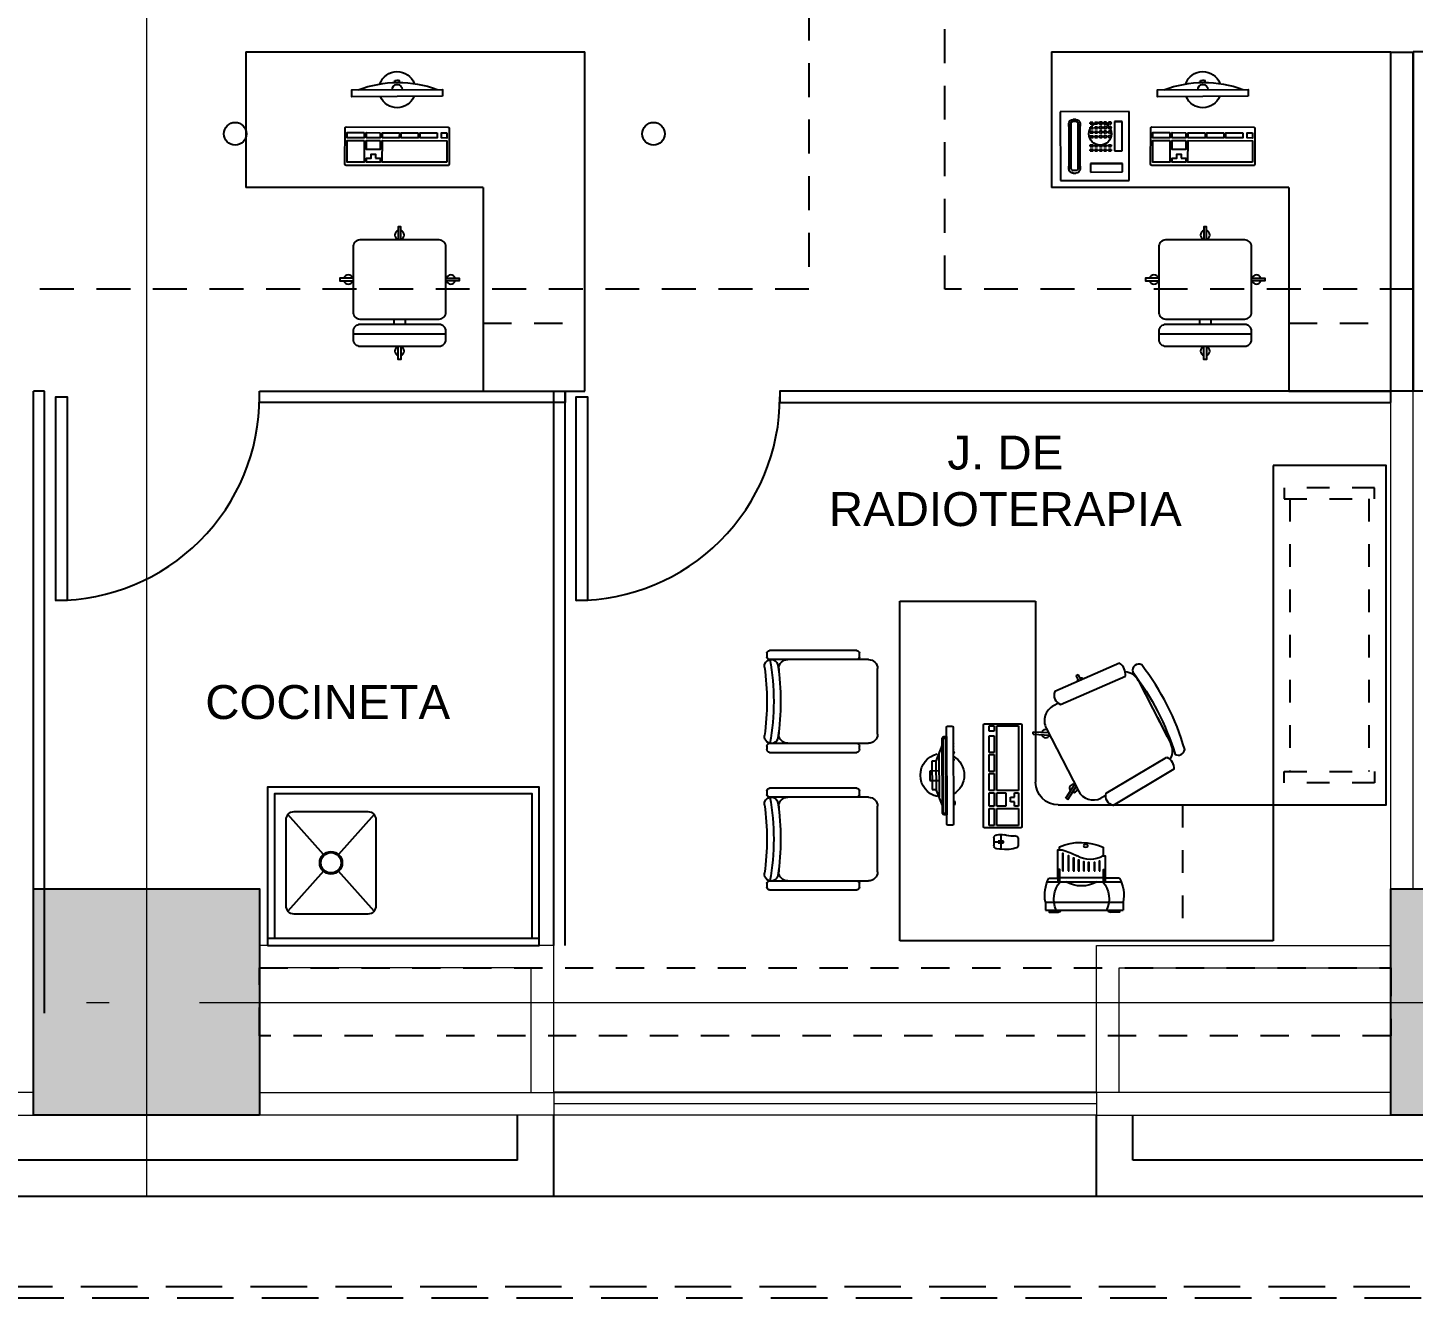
# Model space of a CAD drawing. Header units: metres. Extents: x -22 to 564, y 0 to 143.
# Drawn here: x 236.08 to 242.2, y 32.72 to 38.33 of the extents above; entities that cross this region are included whole.
import ezdxf

# ---------------------------------------------------------------- set-up
doc = ezdxf.new("R2010")
doc.units = ezdxf.units.M
for name, pattern in [('EJES630', [6.3, 5.5, -0.4, 0, -0.4]), ('XREF 2N NEURO-ONCOLOGIA$0$DASHED2', [0.375, 0.25, -0.125]), ('XREF 2N NEURO-ONCOLOGIA$0$HIDDE150', [0.24, 0.15, -0.09]), ('XREF 2N NEURO-ONCOLOGIA$0$HIDDEN2', [0.1875, 0.125, -0.0625]), ('XREF 2N NEURO-ONCOLOGIA$0$XR-00$0$HIDDEN2', [0.1875, 0.125, -0.0625]), ('XREF 2N NEURO-ONCOLOGIA$0$XR-00$0$HIDDEN5', [0.07, 0.04, -0.03])]:
    doc.linetypes.add(name, pattern=pattern)
for name, color, linetype, lineweight in [('EJES', 11, 'EJES630', 0), ('XREF 2N NEURO-ONCOLOGIA$0$HERRERIAS', 1, 'Continuous', 18), ('XREF 2N NEURO-ONCOLOGIA$0$MUROS DE TABLAROCA', 150, 'Continuous', 13)]:
    doc.layers.add(name, color=color, linetype=linetype, lineweight=lineweight)
for name, color, linetype in [('TEXTO', 7, 'Continuous'), ('XREF 2N NEURO-ONCOLOGIA$0$-CG-M-WALL', 7, 'Continuous'), ('XREF 2N NEURO-ONCOLOGIA$0$CANCELES', 1, 'Continuous'), ('XREF 2N NEURO-ONCOLOGIA$0$COLUMNAS', 6, 'Continuous'), ('XREF 2N NEURO-ONCOLOGIA$0$CONTRAVENTEOS', 6, 'XREF 2N NEURO-ONCOLOGIA$0$HIDDEN2'), ('XREF 2N NEURO-ONCOLOGIA$0$LAMINA MULTIPERFORADA', 9, 'Continuous'), ('XREF 2N NEURO-ONCOLOGIA$0$LAMPARAS 1', 112, 'Continuous'), ('XREF 2N NEURO-ONCOLOGIA$0$MOBILIARIO', 161, 'Continuous'), ('XREF 2N NEURO-ONCOLOGIA$0$Mobiliario Fijo', 40, 'Continuous'), ('XREF 2N NEURO-ONCOLOGIA$0$MUROS BAJOS', 2, 'Continuous'), ('XREF 2N NEURO-ONCOLOGIA$0$NOVIDESA', 11, 'Continuous'), ('XREF 2N NEURO-ONCOLOGIA$0$PLAFONES', 20, 'XREF 2N NEURO-ONCOLOGIA$0$HIDDE150')]:
    doc.layers.add(name, color=color, linetype=linetype)
doc.styles.add('100 LOCALES 25', font='arial.ttf', dxfattribs={"height": 0.25})

# ---------------------------------------------------------------- blocks, each defined once
blk = doc.blocks.new('XREF 2N NEURO-ONCOLOGIA$0$XR-00$0$sillon 01')
at = {"layer": 'XREF 2N NEURO-ONCOLOGIA$0$MOBILIARIO'}
for p, q in [((166.76, 203.725), (166.7556, 203.658)), ((166.7707, 203.7243), (166.76, 203.725)), ((166.7707, 203.7243), (166.7658, 203.6512)), ((166.9967, 203.497), (166.7378, 203.6699)), ((166.622, 203.6292), (166.6356, 203.6495)), ((167.0343, 203.5481), (166.9687, 203.5157)), ((167.0391, 203.5385), (166.9789, 203.5088)), ((167.0343, 203.5481), (167.0391, 203.5385)), ((167.0035, 203.3744), (167.017, 203.3947)), ((166.5898, 203.2171), (166.483, 203.2884)), ((166.7418, 203.1155), (166.511, 203.2697)), ((166.9657, 203.2354), (166.9885, 203.2201)), ((166.9722, 203.2439), (166.9944, 203.229)), ((166.9944, 203.229), (166.9885, 203.2201))]:
    blk.add_line(p, q, dxfattribs=at)
for points in [[(166.4685, 203.3488, -0.281793), (166.415, 203.3809), (166.5718, 203.6508, -0.418015), (166.6259, 203.6194)], [(166.8031, 203.1252, 0.281793), (166.8534, 203.0881), (167.0426, 203.3363, 0.418015), (166.9929, 203.3742)], [(166.7639, 203.0472, 0.667091), (166.7831, 203.0934, -0.088922), (166.4426, 203.3209, 0.527589), (166.4156, 203.2821, 0.095477)]]:
    blk.add_lwpolyline(points, format="xyb", close=True, dxfattribs=at)
for centre, radius, start, end in [((166.6969, 203.6086), 0.0737, 56.25482, 146.25482), ((166.7617, 203.6698), 0.0183, 103.20696, 192.33847), ((166.7617, 203.6698), 0.0183, 283.20696, 69.25499), ((166.9874, 203.519), 0.0183, 43.25465, 189.30268), ((166.9874, 203.519), 0.0183, 280.17117, 9.30268), ((166.9557, 203.4357), 0.0737, 326.25482, 56.25482), ((166.5239, 203.3497), 0.0737, 178.65398, 236.25482), ((166.961, 203.2449), 0.0182, 343.35946, 21.21935), ((166.961, 203.2449), 0.0182, 264.13762, 309.15018), ((166.7828, 203.1768), 0.0737, 236.25482, 293.85566)]:
    blk.add_arc(centre, radius, start, end, dxfattribs=at)
blk = doc.blocks.new('XREF 2N NEURO-ONCOLOGIA$0$XR-00$0$modulo escritorio oficina')
at = {"layer": 'XREF 2N NEURO-ONCOLOGIA$0$MOBILIARIO', "linetype": 'Continuous', "ltscale": 0.01}
for p, q in [((123.5988, 262.826), (123.5988, 263.211)), ((123.6108, 263.223), (123.6268, 263.223)), ((123.6388, 262.774), (123.6388, 263.211)), ((124.0088, 263.211), (124.0088, 262.774)), ((124.0208, 263.223), (124.0368, 263.223)), ((124.0488, 263.211), (124.0488, 262.826)), ((124.207, 262.826), (124.207, 263.211)), ((124.219, 263.223), (124.235, 263.223)), ((124.247, 262.774), (124.247, 263.211)), ((124.617, 263.211), (124.617, 262.774)), ((124.629, 263.223), (124.645, 263.223)), ((124.657, 263.211), (124.657, 262.826)), ((123.6788, 263.1707), (123.6884, 263.1707)), ((123.9592, 263.1707), (123.9688, 263.1707)), ((124.287, 263.1707), (124.2966, 263.1707)), ((124.5674, 263.1707), (124.577, 263.1707)), ((123.6268, 262.814), (123.6108, 262.814)), ((124.0368, 262.814), (124.0208, 262.814)), ((124.235, 262.814), (124.219, 262.814)), ((124.645, 262.814), (124.629, 262.814)), ((123.9688, 262.734), (123.6788, 262.734)), ((124.577, 262.734), (124.287, 262.734))]:
    blk.add_line(p, q, dxfattribs=at)
at = {"layer": 'XREF 2N NEURO-ONCOLOGIA$0$MOBILIARIO'}
for p, q in [((124.8813, 262.6352), (123.3813, 262.6352)), ((123.3813, 262.6352), (123.3813, 262.0352)), ((124.8813, 260.9852), (124.8813, 262.6352)), ((123.9222, 262.2612), (123.9222, 262.1012)), ((124.3772, 262.2662), (123.9272, 262.2662)), ((123.9322, 262.2412), (123.9322, 262.2182)), ((123.9552, 262.2412), (123.9322, 262.2412)), ((123.9322, 262.2182), (123.9552, 262.2182)), ((123.9552, 262.2182), (123.9552, 262.2412)), ((123.9752, 262.2412), (123.9752, 262.2182)), ((124.0502, 262.2412), (123.9752, 262.2412)), ((123.9752, 262.2182), (124.0502, 262.2182)), ((124.0502, 262.2182), (124.0502, 262.2412)), ((124.0587, 262.2412), (124.0587, 262.2182)), ((124.1337, 262.2412), (124.0587, 262.2412)), ((124.0587, 262.2182), (124.1337, 262.2182)), ((124.1337, 262.2182), (124.1337, 262.2412)), ((124.1422, 262.2412), (124.1422, 262.2182)), ((124.2172, 262.2412), (124.1422, 262.2412)), ((124.1422, 262.2182), (124.2172, 262.2182)), ((124.2172, 262.2182), (124.2172, 262.2412)), ((124.2272, 262.2412), (124.2272, 262.2182)), ((124.2872, 262.2412), (124.2272, 262.2412)), ((124.2272, 262.2182), (124.2872, 262.2182)), ((124.2872, 262.2182), (124.2872, 262.2412)), ((124.2972, 262.2412), (124.2972, 262.2182)), ((124.3722, 262.2412), (124.2972, 262.2412)), ((124.2972, 262.2182), (124.3722, 262.2182)), ((124.3722, 262.2182), (124.3722, 262.2412)), ((124.3822, 262.1012), (124.3822, 262.2612)), ((124.2172, 262.2062), (123.9322, 262.2062)), ((123.9322, 262.2062), (123.9322, 262.1112)), ((124.2172, 262.1112), (124.2172, 262.2062)), ((124.2272, 262.2062), (124.2272, 262.1662)), ((124.2872, 262.2062), (124.2272, 262.2062)), ((124.2272, 262.1662), (124.2872, 262.1662)), ((124.2872, 262.1662), (124.2872, 262.2062)), ((124.2972, 262.2062), (124.2972, 262.1112)), ((124.3722, 262.2062), (124.2972, 262.2062)), ((124.3722, 262.1112), (124.3722, 262.2062)), ((123.9272, 262.0962), (124.3772, 262.0962)), ((123.9322, 262.1112), (123.9322, 262.1112)), ((123.9322, 262.1112), (123.9322, 262.1112)), ((123.9322, 262.1112), (123.9322, 262.1112)), ((123.9322, 262.1112), (123.9322, 262.1112)), ((123.9322, 262.1112), (124.2172, 262.1112)), ((124.2172, 262.1112), (124.2172, 262.1112)), ((124.2172, 262.1112), (124.2172, 262.1112)), ((124.2172, 262.1112), (124.2172, 262.1112)), ((124.2172, 262.1112), (124.2172, 262.1112)), ((124.2472, 262.1287), (124.2272, 262.1287)), ((124.2272, 262.1287), (124.2272, 262.1112)), ((124.2272, 262.1112), (124.2872, 262.1112)), ((124.2672, 262.1462), (124.2472, 262.1462)), ((124.2472, 262.1462), (124.2472, 262.1287)), ((124.2672, 262.1287), (124.2672, 262.1462)), ((124.2872, 262.1287), (124.2672, 262.1287)), ((124.2872, 262.1112), (124.2872, 262.1287)), ((124.2972, 262.1112), (124.3722, 262.1112)), ((123.3813, 262.0352), (124.1813, 262.0352)), ((124.2813, 261.9352), (124.2813, 260.9852)), ((124.2813, 260.9852), (124.8813, 260.9852)), ((124.2813, 260.9852), (124.8813, 260.9852))]:
    blk.add_line(p, q, dxfattribs=at)
at = {"layer": 'XREF 2N NEURO-ONCOLOGIA$0$MOBILIARIO', "linetype": 'ByBlock', "lineweight": -2}
for p, q in [((124.0154, 262.4482), (124.0874, 262.476)), ((124.054, 262.4631), (124.2458, 262.4623)), ((124.0874, 262.476), (124.0875, 262.4935)), ((124.0874, 262.476), (124.2124, 262.4755)), ((124.0875, 262.4935), (124.2125, 262.493)), ((124.1312, 262.4628), (124.1314, 262.5031)), ((124.1314, 262.5031), (124.1736, 262.503)), ((124.1736, 262.503), (124.1734, 262.4626)), ((124.2125, 262.493), (124.2124, 262.4755)), ((124.2842, 262.4471), (124.2124, 262.4755)), ((123.9336, 262.4247), (123.9335, 262.405)), ((123.9385, 262.4), (124.366, 262.3983)), ((124.3661, 262.428), (123.9386, 262.4297)), ((123.9793, 262.4416), (123.9792, 262.4295)), ((123.9792, 262.4295), (124.3255, 262.4281)), ((124.3193, 262.4464), (123.9855, 262.4478)), ((123.9917, 262.4332), (124.313, 262.4319)), ((124.313, 262.4427), (123.9918, 262.444)), ((124.0154, 262.4482), (124.2842, 262.4471)), ((124.3255, 262.4281), (124.3255, 262.4402)), ((124.371, 262.4032), (124.3711, 262.423))]:
    blk.add_line(p, q, dxfattribs=at)
at = {"layer": 'XREF 2N NEURO-ONCOLOGIA$0$MOBILIARIO', "linetype": 'ByBlock'}
for p, q in [((124.4267, 262.22), (124.4588, 262.22)), ((124.4456, 262.201), (124.4456, 262.22)), ((124.4116, 262.1885), (124.4418, 262.1885)), ((124.4418, 262.1778), (124.4418, 262.201)), ((124.4418, 262.201), (124.4491, 262.201)), ((124.4491, 262.1778), (124.4418, 262.1778)), ((124.4491, 262.201), (124.4491, 262.1778)), ((124.4491, 262.1885), (124.4772, 262.1885)), ((124.4319, 262.112), (124.4586, 262.112))]:
    blk.add_line(p, q, dxfattribs=at)
at = {"layer": 'XREF 2N NEURO-ONCOLOGIA$0$MOBILIARIO', "linetype": 'XREF 2N NEURO-ONCOLOGIA$0$XR-00$0$HIDDEN5'}
for q in [(124.2813, 261.3852), (124.8813, 261.3852), (124.2813, 261.3852), (124.8813, 261.3852)]:
    blk.add_line((124.2813, 261.3852), q, dxfattribs=at)
at = {"layer": 'XREF 2N NEURO-ONCOLOGIA$0$MOBILIARIO', "linetype": 'ByBlock'}
for centre in [(124.0098, 262.3985), (124.0235, 262.3984), (124.0373, 262.3984)]:
    blk.add_circle(centre, 0.00125, dxfattribs=at)
at = {"layer": 'XREF 2N NEURO-ONCOLOGIA$0$MOBILIARIO', "linetype": 'Continuous', "ltscale": 0.01}
for centre, radius, start, end in [((123.6108, 263.211), 0.012, 90, 180), ((123.6268, 263.211), 0.012, 0, 90), ((123.668, 263.204), 0.03, 80.65019, 260.65019), ((123.8238, 264.2464), 1.0534, 259.86595, 280.13405), ((123.8238, 264.3006), 1.0776, 261.94614, 278.05386), ((123.9797, 263.204), 0.03, 279.34981, 99.34981), ((124.0208, 263.211), 0.012, 90, 180), ((124.0368, 263.211), 0.012, 0, 90), ((124.219, 263.211), 0.012, 90, 180), ((124.235, 263.211), 0.012, 0, 90), ((124.2762, 263.204), 0.03, 80.65019, 260.65019), ((124.432, 264.2464), 1.0534, 259.86595, 280.13405), ((124.432, 264.3006), 1.0776, 261.94614, 278.05386), ((124.5879, 263.204), 0.03, 279.34981, 99.34981), ((124.629, 263.211), 0.012, 90, 180), ((124.645, 263.211), 0.012, 0, 90), ((123.6788, 263.1307), 0.04, 90, 180), ((123.8238, 264.2991), 1.1361, 261.86748, 278.13252), ((123.9688, 263.1307), 0.04, 0, 90), ((124.287, 263.1307), 0.04, 90, 180), ((124.432, 264.2991), 1.1361, 261.86748, 278.13252), ((124.577, 263.1307), 0.04, 0, 90), ((123.6108, 262.826), 0.012, 180, 270), ((123.6268, 262.826), 0.012, 270, 0), ((123.6788, 262.774), 0.04, 180, 270), ((123.9688, 262.774), 0.04, 270, 0), ((124.0208, 262.826), 0.012, 180, 270), ((124.0368, 262.826), 0.012, 270, 0), ((124.219, 262.826), 0.012, 180, 270), ((124.235, 262.826), 0.012, 270, 0), ((124.287, 262.774), 0.04, 180, 270), ((124.577, 262.774), 0.04, 270, 0), ((124.629, 262.826), 0.012, 180, 270), ((124.645, 262.826), 0.012, 270, 0)]:
    blk.add_arc(centre, radius, start, end, dxfattribs=at)
at = {"layer": 'XREF 2N NEURO-ONCOLOGIA$0$MOBILIARIO', "linetype": 'ByBlock', "lineweight": -2}
for centre, radius, start, end in [((124.1498, 262.4477), 0.097, 13.02508, 166.51035), ((123.9385, 262.405), 0.005, 179.76772, 269.76772), ((123.9386, 262.4247), 0.005, 89.76772, 179.76772), ((123.9855, 262.4415), 0.00625, 89.76772, 179.76772), ((123.9917, 262.4353), 0.00875, 89.76772, 157.13557), ((123.9918, 262.442), 0.00875, 202.39986, 269.76772), ((124.313, 262.434), 0.00875, 22.39986, 89.76772), ((124.313, 262.4407), 0.00875, 269.76772, 337.13557), ((124.3193, 262.4402), 0.00625, 359.76772, 89.76772), ((124.366, 262.4033), 0.005, 269.76772, 359.76772), ((124.3661, 262.423), 0.005, 359.76772, 89.76772), ((124.1498, 262.4477), 0.097, 209.80318, 329.73225)]:
    blk.add_arc(centre, radius, start, end, dxfattribs=at)
at = {"layer": 'XREF 2N NEURO-ONCOLOGIA$0$MOBILIARIO', "linetype": 'ByBlock'}
for centre, radius, start, end in [((124.0497, 262.3995), 0.00375, 179.76772, 359.76772), ((124.0809, 262.3994), 0.00375, 179.76772, 359.76772), ((124.273, 262.4044), 0.0125, 206.97902, 332.55641), ((124.2731, 262.4044), 0.0112, 210.7987, 328.73673), ((124.4267, 262.2065), 0.0135, 90.00584, 180.00584), ((124.4593, 262.2032), 0.0168, 11.19356, 91.54998), ((124.4843, 262.1911), 0.0728, 167.77373, 194.77822), ((124.3091, 262.1392), 0.11, 358.15341, 17.64061), ((124.3945, 262.1562), 0.0834, 338.40807, 3.58818), ((124.1197, 262.168), 0.3581, 358.94468, 6.17375), ((124.3757, 262.1334), 0.0434, 347.87019, 2.94479), ((124.4319, 262.1255), 0.0135, 180.00584, 270.00584), ((124.4585, 262.1255), 0.0135, 270.00584, 0.00584)]:
    blk.add_arc(centre, radius, start, end, dxfattribs=at)
at = {"layer": 'XREF 2N NEURO-ONCOLOGIA$0$MOBILIARIO'}
for centre, radius, start, end in [((123.9272, 262.2612), 0.005, 90, 180), ((124.3772, 262.2612), 0.005, 360, 90), ((123.9272, 262.1012), 0.005, 180, 270), ((124.3772, 262.1012), 0.005, 270, 0), ((124.1813, 261.9352), 0.1, 0, 90)]:
    blk.add_arc(centre, radius, start, end, dxfattribs=at)
at = {"layer": 'XREF 2N NEURO-ONCOLOGIA$0$MOBILIARIO', "xscale": -0.9999999999999996, "rotation": 299.0695074338474}
blk.add_blockref('XREF 2N NEURO-ONCOLOGIA$0$XR-00$0$sillon 01', (27.2184, 17.155), dxfattribs=at)
blk = doc.blocks.new('XREF 2N NEURO-ONCOLOGIA$0$XR-00$0$credenza 150')
at = {"layer": 'XREF 2N NEURO-ONCOLOGIA$0$MOBILIARIO'}
blk.add_lwpolyline([(0, -0.75), (0, 0.75), (-0.5, 0.75), (-0.5, -0.75)], close=True, dxfattribs=at)
at = {"layer": 'XREF 2N NEURO-ONCOLOGIA$0$MOBILIARIO', "linetype": 'XREF 2N NEURO-ONCOLOGIA$0$XR-00$0$HIDDEN5'}
for points in [[(-0.0487, 0.6523), (-0.0487, 0.6023), (-0.4487, 0.6023), (-0.4487, 0.6523)], [(-0.0487, -0.6523), (-0.0487, -0.6023), (-0.4487, -0.6023), (-0.4487, -0.6523)]]:
    blk.add_lwpolyline(points, close=True, dxfattribs=at)
for points in [[(-0.4237, -0.6023), (-0.4237, 0.6023)], [(-0.0737, -0.6023), (-0.0737, 0.6023)]]:
    blk.add_lwpolyline(points, dxfattribs=at)
blk = doc.blocks.new('XREF 2N NEURO-ONCOLOGIA$0$XR-00$0$XR-TM-AG 00$1$impresora laser')
at = {"layer": 'XREF 2N NEURO-ONCOLOGIA$0$MOBILIARIO', "ltscale": 0.007}
for points in [[(29.9922, 41.9496), (29.9922, 41.9587), (30.0318, 41.9587), (30.0419, 41.9539)], [(30.0419, 41.9496), (30.0419, 41.9539), (30.0318, 41.9587)], [(30.3028, 41.9496), (30.3028, 41.9587), (30.2633, 41.9587), (30.2531, 41.9539)], [(30.2531, 41.9496), (30.2531, 41.9539), (30.2633, 41.9587)], [(29.9759, 41.9148), (30.3191, 41.9148)], [(29.976, 41.9496), (30.319, 41.9496)], [(29.976, 41.915), (29.976, 41.9496)], [(30.319, 41.915), (30.319, 41.9496)], [(29.9841, 41.824), (30.3109, 41.824)], [(29.9915, 41.8076), (30.0304, 41.8076)], [(30.0397, 41.8047), (30.2322, 41.8047)], [(30.2313, 41.7098), (30.2395, 41.7098), (30.2395, 41.8076)], [(30.3035, 41.8076), (30.2395, 41.8076)], [(30.2313, 41.672), (30.2313, 41.7098)]]:
    blk.add_lwpolyline(points, dxfattribs=at)
for points in [[(30.0304, 41.824), (30.0397, 41.824), (30.0397, 41.7695), (30.0304, 41.7695)], [(30.0513, 41.7757), (30.0546, 41.7757), (30.0546, 41.6998), (30.0513, 41.6998)], [(30.0766, 41.7757), (30.08, 41.7757), (30.08, 41.7101), (30.0766, 41.7101)], [(30.0991, 41.7757), (30.1025, 41.7757), (30.1025, 41.7197), (30.0991, 41.7197)], [(30.1211, 41.7757), (30.1244, 41.7757), (30.1244, 41.7286), (30.1211, 41.7286)], [(30.1436, 41.7757), (30.147, 41.7757), (30.147, 41.7366), (30.1436, 41.7366)], [(30.1655, 41.7757), (30.1689, 41.7757), (30.1689, 41.7386), (30.1655, 41.7386)], [(30.1914, 41.7757), (30.1948, 41.7757), (30.1948, 41.7395), (30.1914, 41.7395)], [(30.2134, 41.7757), (30.2167, 41.7757), (30.2167, 41.7326), (30.2134, 41.7326)], [(30.2395, 41.824), (30.2322, 41.824), (30.2322, 41.7695), (30.2395, 41.7695)]]:
    blk.add_lwpolyline(points, close=True, dxfattribs=at)
for points in [[(30.0304, 41.8076), (30.0304, 41.6829), (30.0505, 41.6829, 0.229403)], [(30.0382, 41.6829), (30.0382, 41.6699, 0.789733)]]:
    blk.add_lwpolyline(points, format="xyb", dxfattribs=at)
for centre, radius, start, end in [((30.1378, 41.8837), 0.1649, 169.05236, 207.45903), ((30.1308, 41.9), 0.1179, 155.1201, 220.11203), ((30.1394, 41.9), 0.1179, 319.88797, 24.8799), ((30.1572, 41.8837), 0.1649, 332.54097, 10.94764), ((30.1351, 41.7054), 0.1375, 59.61293, 120.38707), ((30.1738, 41.6133), 0.1123, 59.19702, 121.2004), ((30.1325, 41.8851), 0.2349, 246.33396, 294.8774), ((29.9248, 42.0857), 0.4219, 287.32328, 296.87645)]:
    blk.add_arc(centre, radius, start, end, dxfattribs=at)
blk.add_ellipse((30.1541, 41.6652), major_axis=(-0.00987, 0), ratio=0.593756, dxfattribs=at)
blk = doc.blocks.new('XREF 2N NEURO-ONCOLOGIA$0$C-1')
at = {"layer": 'XREF 2N NEURO-ONCOLOGIA$0$-CG-M-WALL', "true_color": 0x636466}
h = blk.add_hatch(color=251, dxfattribs=at)
h.dxf.hatch_style = 1
h.paths.add_polyline_path([(-0.5, -0.5), (-0.5, 0.5), (0.5, 0.5), (0.5, -0.5)])
blk.add_lwpolyline([(-0.5, -0.5), (-0.5, 0.5), (0.5, 0.5), (0.5, -0.5)], close=True)
blk = doc.blocks.new('XREF 2N NEURO-ONCOLOGIA$0$XR-00$0$04 AQ 03$0$51144A1J')
at = {"layer": 'XREF 2N NEURO-ONCOLOGIA$0$MOBILIARIO'}
for p, q in [((-0.205, 0.5256), (0.205, 0.5256)), ((-0.025, 0.4585), (-0.025, 0.4824)), ((0.025, 0.4585), (0.025, 0.4824))]:
    blk.add_line(p, q, dxfattribs=at)
for points in [[(-0.0062, 0.5782), (-0.0062, 0.6367), (0.0062, 0.6367), (0.0062, 0.5782)], [(-0.205, 0.2773), (-0.2635, 0.2773), (-0.2635, 0.2897), (-0.205, 0.2897)], [(0.205, 0.2773), (0.2635, 0.2773), (0.2635, 0.2897), (0.205, 0.2897)], [(-0.0062, 0.1085), (-0.0062, 0.05), (0.0062, 0.05), (0.0062, 0.1085)]]:
    blk.add_lwpolyline(points, dxfattribs=at)
for points in [[(0.205, 0.5482, 0.414214), (0.175, 0.5782), (-0.175, 0.5782, 0.414214), (-0.205, 0.5482), (-0.205, 0.5124, 0.414214), (-0.175, 0.4824), (0.175, 0.4824, 0.414214), (0.205, 0.5124)], [(0.205, 0.4285, 0.414214), (0.175, 0.4585), (-0.175, 0.4585, 0.414214), (-0.205, 0.4285), (-0.205, 0.1385, 0.414214), (-0.175, 0.1085), (0.175, 0.1085, 0.414214), (0.205, 0.1385)]]:
    blk.add_lwpolyline(points, format="xyb", close=True, dxfattribs=at)
for centre, start, end in [((0, 0.5998), 107.37707, 252.62293), ((0, 0.5998), 287.37803, 72.62197), ((-0.2266, 0.2835), 17.37803, 162.62197), ((-0.2266, 0.2835), 197.37707, 342.62293), ((0.2266, 0.2835), 17.37803, 162.62197), ((0.2266, 0.2835), 197.37707, 342.62293), ((0, 0.0869), 107.37707, 252.62293), ((0, 0.0869), 287.37803, 72.62197)]:
    blk.add_arc(centre, 0.0207, start, end, dxfattribs=at)
blk = doc.blocks.new('XREF 2N NEURO-ONCOLOGIA$0$XR-00$0$A$C50554AEA')
at = {"layer": 'XREF 2N NEURO-ONCOLOGIA$0$MOBILIARIO'}
for p, q in [((0, 1.0592), (0, 1.5089)), ((0, 1.5089), (1.4989, 1.5089)), ((0.8993, 1.0592), (0, 1.0592))]:
    blk.add_line(p, q, dxfattribs=at)
at = {"layer": 'XREF 2N NEURO-ONCOLOGIA$0$MOBILIARIO', "linetype": 'XREF 2N NEURO-ONCOLOGIA$0$XR-00$0$HIDDEN2'}
blk.add_lwpolyline([(0.2998, 1.0592), (0.2998, 1.0592), (0.2998, 1.5089)], dxfattribs=at)
at = {"layer": 'XREF 2N NEURO-ONCOLOGIA$0$MOBILIARIO'}
for points in [[(1.4989, 0.0089), (1.4989, 1.5089)], [(0.8993, 1.0592), (0.8993, 0.0089)], [(1.4989, 0.0089), (0.8993, 0.0089)]]:
    blk.add_lwpolyline(points, dxfattribs=at)
blk = doc.blocks.new('XREF 2N NEURO-ONCOLOGIA$0$XR-00$0$Teléfono 1')
at = {"layer": 'XREF 2N NEURO-ONCOLOGIA$0$MOBILIARIO'}
for p, q in [((44.2202, 6.6923), (44.525, 6.6923)), ((44.2202, 6.3875), (44.2202, 6.6923)), ((44.525, 6.6923), (44.525, 6.3875)), ((44.258, 6.6623), (44.2958, 6.6623)), ((44.258, 6.5203), (44.258, 6.6623)), ((44.2955, 6.5203), (44.2955, 6.6623)), ((44.2958, 6.6623), (44.2958, 6.5203)), ((44.3516, 6.6612), (44.4817, 6.6612)), ((44.3516, 6.6273), (44.3516, 6.6612)), ((44.4817, 6.6273), (44.3516, 6.6273)), ((44.4814, 6.6273), (44.4814, 6.6612)), ((44.4817, 6.6612), (44.4817, 6.6273)), ((44.3516, 6.6003), (44.3516, 6.6123)), ((44.3516, 6.6123), (44.3518, 6.6123)), ((44.3518, 6.6003), (44.3516, 6.6003)), ((44.3516, 6.5803), (44.3516, 6.5923)), ((44.3516, 6.5923), (44.3518, 6.5923)), ((44.3518, 6.5803), (44.3516, 6.5803)), ((44.3516, 6.5603), (44.3516, 6.5723)), ((44.3516, 6.5723), (44.3518, 6.5723)), ((44.3518, 6.5603), (44.3516, 6.5603)), ((44.3578, 6.6123), (44.3518, 6.6123)), ((44.3518, 6.6123), (44.3518, 6.6003)), ((44.3518, 6.6003), (44.3578, 6.6003)), ((44.3578, 6.5923), (44.3518, 6.5923)), ((44.3518, 6.5923), (44.3518, 6.5803)), ((44.3518, 6.5803), (44.3578, 6.5803)), ((44.3578, 6.5723), (44.3518, 6.5723)), ((44.3518, 6.5723), (44.3518, 6.5603)), ((44.3518, 6.5603), (44.3578, 6.5603)), ((44.3575, 6.6123), (44.3575, 6.6003)), ((44.3575, 6.5923), (44.3575, 6.5803)), ((44.3575, 6.5723), (44.3575, 6.5603)), ((44.3578, 6.6003), (44.3578, 6.6123)), ((44.3578, 6.5803), (44.3578, 6.5923)), ((44.3578, 6.5603), (44.3578, 6.5723)), ((44.3714, 6.6003), (44.3714, 6.6123)), ((44.3714, 6.6123), (44.3717, 6.6123)), ((44.3717, 6.6003), (44.3714, 6.6003)), ((44.3714, 6.5803), (44.3714, 6.5923)), ((44.3714, 6.5923), (44.3717, 6.5923)), ((44.3717, 6.5803), (44.3714, 6.5803)), ((44.3714, 6.5603), (44.3714, 6.5723)), ((44.3714, 6.5723), (44.3717, 6.5723)), ((44.3717, 6.5603), (44.3714, 6.5603)), ((44.3776, 6.6123), (44.3717, 6.6123)), ((44.3717, 6.6123), (44.3717, 6.6003)), ((44.3717, 6.6003), (44.3776, 6.6003)), ((44.3776, 6.5923), (44.3717, 6.5923)), ((44.3717, 6.5923), (44.3717, 6.5803)), ((44.3717, 6.5803), (44.3776, 6.5803)), ((44.3776, 6.5723), (44.3717, 6.5723)), ((44.3717, 6.5723), (44.3717, 6.5603)), ((44.3717, 6.5603), (44.3776, 6.5603)), ((44.3773, 6.6123), (44.3773, 6.6003)), ((44.3773, 6.5923), (44.3773, 6.5803)), ((44.3773, 6.5723), (44.3773, 6.5603)), ((44.3776, 6.6003), (44.3776, 6.6123)), ((44.3776, 6.5803), (44.3776, 6.5923)), ((44.3776, 6.5603), (44.3776, 6.5723)), ((44.4147, 6.6123), (44.4144, 6.6123)), ((44.4144, 6.6003), (44.4147, 6.6003)), ((44.4147, 6.5923), (44.4144, 6.5923)), ((44.4144, 6.5803), (44.4147, 6.5803)), ((44.4147, 6.5723), (44.4144, 6.5723)), ((44.4144, 6.5603), (44.4147, 6.5603)), ((44.4345, 6.6123), (44.4343, 6.6123)), ((44.4343, 6.6003), (44.4345, 6.6003)), ((44.4345, 6.5923), (44.4343, 6.5923)), ((44.4343, 6.5803), (44.4345, 6.5803)), ((44.4345, 6.5723), (44.4343, 6.5723)), ((44.4343, 6.5603), (44.4345, 6.5603)), ((44.4544, 6.6123), (44.4541, 6.6123)), ((44.4541, 6.6003), (44.4544, 6.6003)), ((44.4544, 6.5923), (44.4541, 6.5923)), ((44.4541, 6.5803), (44.4544, 6.5803)), ((44.4544, 6.5723), (44.4541, 6.5723)), ((44.4541, 6.5603), (44.4544, 6.5603)), ((44.4742, 6.6123), (44.4739, 6.6123)), ((44.4739, 6.6003), (44.4742, 6.6003)), ((44.4742, 6.5923), (44.4739, 6.5923)), ((44.4739, 6.5803), (44.4742, 6.5803)), ((44.4742, 6.5723), (44.4739, 6.5723)), ((44.4739, 6.5603), (44.4742, 6.5603)), ((44.2958, 6.5203), (44.258, 6.5203)), ((44.3516, 6.5403), (44.3516, 6.5523)), ((44.3516, 6.5523), (44.3518, 6.5523)), ((44.3518, 6.5403), (44.3516, 6.5403)), ((44.3516, 6.5203), (44.3516, 6.5323)), ((44.3516, 6.5323), (44.3518, 6.5323)), ((44.3518, 6.5203), (44.3516, 6.5203)), ((44.3578, 6.5523), (44.3518, 6.5523)), ((44.3518, 6.5523), (44.3518, 6.5403)), ((44.3518, 6.5403), (44.3578, 6.5403)), ((44.3578, 6.5323), (44.3518, 6.5323)), ((44.3518, 6.5323), (44.3518, 6.5203)), ((44.3518, 6.5203), (44.3578, 6.5203)), ((44.3575, 6.5523), (44.3575, 6.5403)), ((44.3575, 6.5323), (44.3575, 6.5203)), ((44.3578, 6.5403), (44.3578, 6.5523)), ((44.3578, 6.5203), (44.3578, 6.5323)), ((44.3714, 6.5403), (44.3714, 6.5523)), ((44.3714, 6.5523), (44.3717, 6.5523)), ((44.3717, 6.5403), (44.3714, 6.5403)), ((44.3714, 6.5203), (44.3714, 6.5323)), ((44.3714, 6.5323), (44.3717, 6.5323)), ((44.3717, 6.5203), (44.3714, 6.5203)), ((44.3776, 6.5523), (44.3717, 6.5523)), ((44.3717, 6.5523), (44.3717, 6.5403)), ((44.3717, 6.5403), (44.3776, 6.5403)), ((44.3776, 6.5323), (44.3717, 6.5323)), ((44.3717, 6.5323), (44.3717, 6.5203)), ((44.3717, 6.5203), (44.3776, 6.5203)), ((44.3773, 6.5523), (44.3773, 6.5403)), ((44.3773, 6.5323), (44.3773, 6.5203)), ((44.3776, 6.5403), (44.3776, 6.5523)), ((44.3776, 6.5203), (44.3776, 6.5323)), ((44.4111, 6.5403), (44.4111, 6.5523)), ((44.4111, 6.5523), (44.4113, 6.5523)), ((44.4113, 6.5403), (44.4111, 6.5403)), ((44.4111, 6.5203), (44.4111, 6.5323)), ((44.4111, 6.5323), (44.4113, 6.5323)), ((44.4113, 6.5203), (44.4111, 6.5203)), ((44.4173, 6.5523), (44.4113, 6.5523)), ((44.4113, 6.5523), (44.4113, 6.5403)), ((44.4113, 6.5403), (44.4173, 6.5403)), ((44.4173, 6.5323), (44.4113, 6.5323)), ((44.4113, 6.5323), (44.4113, 6.5203)), ((44.4113, 6.5203), (44.4173, 6.5203)), ((44.417, 6.5523), (44.417, 6.5403)), ((44.417, 6.5323), (44.417, 6.5203)), ((44.4173, 6.5403), (44.4173, 6.5523)), ((44.4173, 6.5203), (44.4173, 6.5323)), ((44.4309, 6.5403), (44.4309, 6.5523)), ((44.4309, 6.5523), (44.4311, 6.5523)), ((44.4311, 6.5403), (44.4309, 6.5403)), ((44.4309, 6.5203), (44.4309, 6.5323)), ((44.4309, 6.5323), (44.4311, 6.5323)), ((44.4311, 6.5203), (44.4309, 6.5203)), ((44.4371, 6.5523), (44.4311, 6.5523)), ((44.4311, 6.5523), (44.4311, 6.5403)), ((44.4311, 6.5403), (44.4371, 6.5403)), ((44.4371, 6.5323), (44.4311, 6.5323)), ((44.4311, 6.5323), (44.4311, 6.5203)), ((44.4311, 6.5203), (44.4371, 6.5203)), ((44.4368, 6.5523), (44.4368, 6.5403)), ((44.4368, 6.5323), (44.4368, 6.5203)), ((44.4371, 6.5403), (44.4371, 6.5523)), ((44.4371, 6.5203), (44.4371, 6.5323)), ((44.4507, 6.5403), (44.4507, 6.5523)), ((44.4507, 6.5523), (44.451, 6.5523)), ((44.451, 6.5403), (44.4507, 6.5403)), ((44.4507, 6.5203), (44.4507, 6.5323)), ((44.4507, 6.5323), (44.451, 6.5323)), ((44.451, 6.5203), (44.4507, 6.5203)), ((44.4569, 6.5523), (44.451, 6.5523)), ((44.451, 6.5523), (44.451, 6.5403)), ((44.451, 6.5403), (44.4569, 6.5403)), ((44.4569, 6.5323), (44.451, 6.5323)), ((44.451, 6.5323), (44.451, 6.5203)), ((44.451, 6.5203), (44.4569, 6.5203)), ((44.4567, 6.5523), (44.4567, 6.5403)), ((44.4567, 6.5323), (44.4567, 6.5203)), ((44.4569, 6.5403), (44.4569, 6.5523)), ((44.4569, 6.5203), (44.4569, 6.5323)), ((44.4705, 6.5403), (44.4705, 6.5523)), ((44.4705, 6.5523), (44.4708, 6.5523)), ((44.4708, 6.5403), (44.4705, 6.5403)), ((44.4705, 6.5203), (44.4705, 6.5323)), ((44.4705, 6.5323), (44.4708, 6.5323)), ((44.4708, 6.5203), (44.4705, 6.5203)), ((44.4768, 6.5523), (44.4708, 6.5523)), ((44.4708, 6.5523), (44.4708, 6.5403)), ((44.4708, 6.5403), (44.4768, 6.5403)), ((44.4768, 6.5323), (44.4708, 6.5323)), ((44.4708, 6.5323), (44.4708, 6.5203)), ((44.4708, 6.5203), (44.4768, 6.5203)), ((44.4765, 6.5523), (44.4765, 6.5403)), ((44.4765, 6.5323), (44.4765, 6.5203)), ((44.4768, 6.5403), (44.4768, 6.5523)), ((44.4768, 6.5203), (44.4768, 6.5323)), ((44.2529, 6.4446), (44.2529, 6.4565)), ((44.2648, 6.4565), (44.2648, 6.4446)), ((44.2718, 6.4756), (44.472, 6.4756)), ((44.2845, 6.4756), (44.2727, 6.4756)), ((44.4739, 6.4656), (44.2738, 6.4656)), ((44.2738, 6.4356), (44.4739, 6.4356)), ((44.472, 6.4756), (44.4602, 6.4756)), ((44.4829, 6.4446), (44.4829, 6.4565)), ((44.4909, 6.4446), (44.4909, 6.4565)), ((44.4909, 6.4565), (44.4909, 6.4446)), ((44.525, 6.3875), (44.2202, 6.3875)), ((44.472, 6.4256), (44.2718, 6.4256)), ((44.2727, 6.4256), (44.2845, 6.4256)), ((44.4602, 6.4256), (44.472, 6.4256))]:
    blk.add_line(p, q, dxfattribs=at)
for centre, major_axis, start_param, end_param in [((44.4144, 6.6063), (0, 0.006), 4.712389, 7.853982), ((44.4144, 6.6063), (0, 0.006), 1.570796, 4.712389), ((44.4144, 6.5863), (0, 0.006), 4.712389, 7.853982), ((44.4144, 6.5863), (0, 0.006), 1.570796, 4.712389), ((44.4144, 6.5663), (0, 0.006), 4.712389, 7.853982), ((44.4144, 6.5663), (0, 0.006), 1.570796, 4.712389), ((44.4147, 6.6063), (0, 0.006), 4.712389, 7.853982), ((44.4147, 6.6063), (0, 0.006), 1.570796, 4.712389), ((44.4147, 6.5863), (0, 0.006), 4.712389, 7.853982), ((44.4147, 6.5863), (0, 0.006), 1.570796, 4.712389), ((44.4147, 6.5663), (0, 0.006), 4.712389, 7.853982), ((44.4147, 6.5663), (0, 0.006), 1.570796, 4.712389), ((44.4343, 6.6063), (0, 0.006), 4.712389, 7.853982), ((44.4343, 6.6063), (0, 0.006), 1.570796, 4.712389), ((44.4343, 6.5863), (0, 0.006), 4.712389, 7.853982), ((44.4343, 6.5863), (0, 0.006), 1.570796, 4.712389), ((44.4343, 6.5663), (0, 0.006), 4.712389, 7.853982), ((44.4343, 6.5663), (0, 0.006), 1.570796, 4.712389), ((44.4345, 6.6063), (0, 0.006), 4.712389, 7.853982), ((44.4345, 6.6063), (0, 0.006), 1.570796, 4.712389), ((44.4345, 6.5863), (0, 0.006), 4.712389, 7.853982), ((44.4345, 6.5863), (0, 0.006), 1.570796, 4.712389), ((44.4345, 6.5663), (0, 0.006), 4.712389, 7.853982), ((44.4345, 6.5663), (0, 0.006), 1.570796, 4.712389), ((44.4541, 6.6063), (0, 0.006), 4.712389, 7.853982), ((44.4541, 6.6063), (0, 0.006), 1.570796, 4.712389), ((44.4541, 6.5863), (0, 0.006), 4.712389, 7.853982), ((44.4541, 6.5863), (0, 0.006), 1.570796, 4.712389), ((44.4541, 6.5663), (0, 0.006), 4.712389, 7.853982), ((44.4541, 6.5663), (0, 0.006), 1.570796, 4.712389), ((44.4544, 6.6063), (0, 0.006), 4.712389, 7.853982), ((44.4544, 6.6063), (0, 0.006), 1.570796, 4.712389), ((44.4544, 6.5863), (0, 0.006), 4.712389, 7.853982), ((44.4544, 6.5863), (0, 0.006), 1.570796, 4.712389), ((44.4544, 6.5663), (0, 0.006), 4.712389, 7.853982), ((44.4544, 6.5663), (0, 0.006), 1.570796, 4.712389), ((44.4739, 6.6063), (0, 0.006), 4.712389, 7.853982), ((44.4739, 6.6063), (0, 0.006), 1.570796, 4.712389), ((44.4739, 6.5863), (0, 0.006), 4.712389, 7.853982), ((44.4739, 6.5863), (0, 0.006), 1.570796, 4.712389), ((44.4739, 6.5663), (0, 0.006), 4.712389, 7.853982), ((44.4739, 6.5663), (0, 0.006), 1.570796, 4.712389), ((44.4742, 6.6063), (0, 0.006), 4.712389, 7.853982), ((44.4742, 6.6063), (0, 0.006), 1.570796, 4.712389), ((44.4742, 6.5863), (0, 0.006), 4.712389, 7.853982), ((44.4742, 6.5863), (0, 0.006), 1.570796, 4.712389), ((44.4742, 6.5663), (0, 0.006), 4.712389, 7.853982), ((44.4742, 6.5663), (0, 0.006), 1.570796, 4.712389), ((44.2718, 6.4565), (0, 0.0191), 0, 1.570796), ((44.2718, 6.4446), (0, 0.019), 1.570796, 3.141593), ((44.2727, 6.4565), (0, 0.019), 0, 1.570796), ((44.2727, 6.4446), (0, 0.0191), 1.570796, 3.141593), ((44.2738, 6.4565), (0, 0.00903), 0, 1.570796), ((44.2738, 6.4446), (0, 0.00903), 1.570796, 3.141593), ((44.472, 6.4565), (0, 0.019), 4.712389, 6.283185), ((44.472, 6.4565), (0, 0.0191), 4.712389, 6.283185), ((44.472, 6.4446), (0, 0.019), 3.141593, 4.712389), ((44.472, 6.4446), (0, 0.019), 3.141593, 4.712389), ((44.4739, 6.4565), (0, 0.00903), 4.712389, 6.283185), ((44.4739, 6.4446), (0, 0.00903), 3.141593, 4.712389)]:
    blk.add_ellipse(centre, major_axis=major_axis, ratio=0.991499, start_param=start_param, end_param=end_param, dxfattribs=at)
blk = doc.blocks.new('XREF 2N NEURO-ONCOLOGIA$0$XR-00$0$04 AQ 03$0$Estación de trabajo 2')
at = {"layer": 'XREF 2N NEURO-ONCOLOGIA$0$MOBILIARIO'}
for p, q in [((-0.0317, 0.0102), (-0.0403, 0.0103)), ((-0.0319, -0.0098), (-0.0405, -0.0097))]:
    blk.add_line(p, q, dxfattribs=at)
for points in [[(0.0285, -0.2002), (0.0315, 0.1998), (0.0015, 0.2), (-0.0015, -0.2)], [(0.1902, 0.145), (0.2132, 0.145), (0.2132, 0.22), (0.1902, 0.22)], [(0.2252, 0.145), (0.3202, 0.145), (0.3202, 0.22), (0.2252, 0.22)], [(0.1902, 0.075), (0.2132, 0.075), (0.2132, 0.135), (0.1902, 0.135)], [(0.2252, 0.075), (0.2652, 0.075), (0.2652, 0.135), (0.2252, 0.135)], [(0.3027, 0.095), (0.3027, 0.075), (0.3202, 0.075), (0.3202, 0.135), (0.3027, 0.135), (0.3027, 0.115), (0.2852, 0.115), (0.2852, 0.095)], [(0.1902, -0.01), (0.2132, -0.01), (0.2132, 0.065), (0.1902, 0.065)], [(0.3202, -0.22), (0.3202, -0.22), (0.3202, -0.22), (0.3202, -0.22), (0.3202, -0.22), (0.3202, 0.065), (0.3202, 0.065), (0.3202, 0.065), (0.3202, 0.065), (0.3202, 0.065), (0.2252, 0.065), (0.2252, -0.22)], [(0.1902, -0.0935), (0.2132, -0.0935), (0.2132, -0.0185), (0.1902, -0.0185)], [(0.1902, -0.177), (0.2132, -0.177), (0.2132, -0.102), (0.1902, -0.102)], [(0.1902, -0.22), (0.2132, -0.22), (0.2132, -0.197), (0.1902, -0.197)]]:
    blk.add_lwpolyline(points, close=True, dxfattribs=at)
blk.add_lwpolyline([(0.3302, -0.23, 0.414214), (0.3352, -0.225), (0.3352, 0.225, 0.414214), (0.3302, 0.23), (0.1702, 0.23, 0.414214), (0.1652, 0.225), (0.1652, -0.225, 0.414214), (0.1702, -0.23)], format="xyb", close=True, dxfattribs=at)
for centre, radius, start, end in [((0.4605, -0.006), 0.4925, 158.82354, 200.29365), ((0, 0), 0.08, 108.24885, 250.24679), ((0, 0), 0.08, 291.5829, 67.53428), ((0, 0), 0.0416, 165.65587, 193.46131), ((0, 0), 0.0227, 89.55859, 269.55859)]:
    blk.add_arc(centre, radius, start, end, dxfattribs=at)
blk = doc.blocks.new('XREF 2N NEURO-ONCOLOGIA$0$M. ALTA 120 RESP. FREG. DER')
for p, q in [((-0.6, 0.31577), (0.6, 0.31577)), ((0.129655, 0.194908), (0.286782, 0.01814)), ((0.353218, 0.01814), (0.510345, 0.194908)), ((0.129655, -0.233368), (0.286782, -0.0566)), ((0.353218, -0.0566), (0.510345, -0.233368))]:
    blk.add_line(p, q)
at = {"flags": 128}
blk.add_lwpolyline([(0.6, 0.34577), (-0.6, 0.34577), (-0.6, -0.35423), (0.6, -0.35423)], close=True, dxfattribs=at)
blk.add_lwpolyline([(-0.57, 0.31577), (-0.57, -0.32423), (0.57, -0.32423), (0.57, 0.31577)], dxfattribs=at)
blk.add_lwpolyline([(0.485, -0.24423, 0.19890571), (0.509749, -0.233979, 0.19889367), (0.52, -0.20923), (0.52, 0.17077, 0.19890571), (0.509749, 0.195519, 0.19889367), (0.485, 0.20577), (0.155, 0.20577, 0.19890571), (0.130251, 0.195519, 0.19889367), (0.12, 0.17077), (0.12, -0.20923, 0.19890571), (0.130251, -0.233979, 0.19889367), (0.155, -0.24423)], format="xyb", close=True, dxfattribs=at)
for radius in [0.05, 0.045]:
    blk.add_circle((0.32, -0.01923), radius)
blk = doc.blocks.new('XREF 2N NEURO-ONCOLOGIA')
at = {"layer": 'XREF 2N NEURO-ONCOLOGIA$0$CANCELES'}
for p, q in [((0.524, 10.9379, 0), (3.274, 10.9379, 0)), ((3.274, 10.8879), (3.274, 10.9379)), ((0.524, 10.8879, 0), (3.274, 10.8879)), ((3.224, 9.9379, 0), (3.274, 9.9379, 0)), ((0.8239, 8.6376, 0), (3.274, 8.6376)), ((0.8239, 8.5876, 0), (3.274, 8.5876))]:
    blk.add_line(p, q, dxfattribs=at)
at = {"layer": 'XREF 2N NEURO-ONCOLOGIA$0$CANCELES', "elevation": 0}
blk.add_lwpolyline([(2.349, 10.8379), (3.249, 10.8379), (3.249, 10.7879), (2.349, 10.7879), (2.349, 10.8379, 0.414214), (3.249, 9.9379)], format="xyb", dxfattribs=at)
at = {"layer": 'XREF 2N NEURO-ONCOLOGIA$0$CANCELES'}
blk.add_lwpolyline([(3.274, 9.9379), (3.274, 8.5876), (3.224, 8.5876), (3.224, 9.9379)], dxfattribs=at)
blk.add_lwpolyline([(2.349, 8.5376), (3.249, 8.5376), (3.249, 8.4876), (2.349, 8.4876), (2.349, 8.5376, 0.414214), (3.249, 7.6376)], format="xyb", dxfattribs=at)
blk.add_lwpolyline([(3.224, 4.9376), (3.274, 4.9376), (3.274, 7.6376), (3.224, 7.6376)], close=True, dxfattribs=at)
at = {"layer": 'XREF 2N NEURO-ONCOLOGIA$0$CONTRAVENTEOS', "color": 3, "elevation": 0}
blk.add_lwpolyline([(0.7239, 9.9376), (0.7239, 4.9376), (0.4239, 4.9376), (0.4239, 9.9376)], close=True, dxfattribs=at)
at = {"layer": 'XREF 2N NEURO-ONCOLOGIA$0$HERRERIAS'}
for p, q in [((0.0739, 6.2376, 0), (0.0739, 8.6376, 0)), ((0.1239, 6.2376, 0), (0.1239, 8.6376, 0))]:
    blk.add_line(p, q, dxfattribs=at)
at = {"layer": 'XREF 2N NEURO-ONCOLOGIA$0$LAMINA MULTIPERFORADA', "linetype": 'XREF 2N NEURO-ONCOLOGIA$0$DASHED2', "elevation": 0}
for points in [[(-0.7361, 52.1676), (17.0364, 52.1676), (17.0364, 26.8579), (22.3339, 26.8579), (22.3314, -3.0724), (-0.7361, -3.0724)], [(-0.6861, 52.1176), (16.9864, 52.1176), (16.9864, 26.8079), (22.2839, 26.8079), (22.2814, -3.0224), (-0.6861, -3.0224)]]:
    blk.add_lwpolyline(points, close=True, dxfattribs=at)
at = {"layer": 'XREF 2N NEURO-ONCOLOGIA$0$LAMPARAS 1'}
for centre in [(4.4115, 10.046, 0), (4.4115, 8.1966, 0), (4.4115, 6.2216, 0)]:
    blk.add_circle(centre, 0.05, dxfattribs=at)
at = {"layer": 'XREF 2N NEURO-ONCOLOGIA$0$MUROS BAJOS'}
for p, q in [((-0.2861, 6.2376, 0), (-0.2861, 8.6376, 0)), ((0.1739, 6.2376, 0), (0.1739, 8.6376, 0))]:
    blk.add_line(p, q, dxfattribs=at)
at = {"layer": 'XREF 2N NEURO-ONCOLOGIA$0$MUROS BAJOS', "elevation": 0}
blk.add_lwpolyline([(3.274, 4.9376), (4.7728, 4.9376), (4.7728, 4.8376), (3.274, 4.8376)], close=True, dxfattribs=at)
at = {"layer": 'XREF 2N NEURO-ONCOLOGIA$0$MUROS DE TABLAROCA'}
for p, q in [((1.0739, 4.9376), (3.5604, 4.9376)), ((3.274, 4.9376), (3.274, 4.8376)), ((1.0739, 4.8376), (3.5604, 4.8376))]:
    blk.add_line(p, q, dxfattribs=at)
for points in [[(0.0739, 10.9376), (0.1739, 10.9376), (0.1739, 12.2376), (0.0739, 12.2376)], [(0.0739, 9.9376), (0.1739, 9.9376), (0.1739, 8.6376), (0.0739, 8.6376)], [(0.0739, 4.9376), (0.1739, 4.9376), (0.1739, 6.2376), (0.0739, 6.2376)]]:
    blk.add_lwpolyline(points, close=True, dxfattribs=at)
for points in [[(0.1739, 8.6376), (0.8239, 8.6376), (0.8239, 9.9376)], [(0.1739, 8.7376), (0.7239, 8.7376), (0.7239, 9.9376)], [(0.1739, 6.2376), (0.8239, 6.2376), (0.8239, 4.9376)], [(0.1739, 6.1376), (0.7239, 6.1376), (0.7239, 4.9376)]]:
    blk.add_lwpolyline(points, dxfattribs=at)
at = {"layer": 'XREF 2N NEURO-ONCOLOGIA$0$NOVIDESA'}
for p, q in [((-0.1261, 8.7976, 0), (0.0739, 8.7976, 0)), ((-0.2861, 8.6376, 0), (0.0739, 8.6376, 0)), ((-0.2861, 6.2376, 0), (0.0739, 6.2376, 0)), ((-0.1261, 6.0776, 0), (0.0739, 6.0776, 0))]:
    blk.add_line(p, q, dxfattribs=at)
at = {"layer": 'XREF 2N NEURO-ONCOLOGIA$0$NOVIDESA', "elevation": 0}
for points in [[(-0.2861, 8.6376), (-0.2861, 12.2376)], [(-0.1261, 8.7976), (-0.1261, 12.0776)], [(-0.2861, 2.6376), (-0.2861, 6.2376)], [(-0.1261, 2.7976), (-0.1261, 6.0776)]]:
    blk.add_lwpolyline(points, dxfattribs=at)
at = {"layer": 'XREF 2N NEURO-ONCOLOGIA$0$PLAFONES', "elevation": 0}
for points in [[(3.724, 12.5829), (6.4739, 12.5829), (6.4739, 7.5091), (3.724, 7.5091)], [(3.724, 6.9091), (6.4739, 6.9091), (6.4739, 1.8353), (3.724, 1.8353)]]:
    blk.add_lwpolyline(points, close=True, dxfattribs=at)
at = {"layer": 'XREF 2N NEURO-ONCOLOGIA$0$COLUMNAS'}
for p in [(0.5739, 10.4376), (0.5739, 4.4376, 0)]:
    blk.add_blockref('XREF 2N NEURO-ONCOLOGIA$0$C-1', p, dxfattribs=at)
at = {"layer": 'XREF 2N NEURO-ONCOLOGIA$0$MOBILIARIO'}
for name, p, xscale, yscale, zscale, rotation in [('XREF 2N NEURO-ONCOLOGIA$0$XR-00$0$A$C50554AEA', (3.274, 10.0082, 0), -1.000021560058902, 1.000021560058902, 1.000021560058902, 180), ('XREF 2N NEURO-ONCOLOGIA$0$XR-00$0$04 AQ 03$0$51144A1J', (4.0507, 9.3191, 0), 1.000021560058902, 1.000021560058902, 1.000021560058902, 89.99999999999999), ('XREF 2N NEURO-ONCOLOGIA$0$XR-00$0$04 AQ 03$0$Estación de trabajo 2', (4.6063, 9.3296, 0), -1.000021560058906, 1.000021560058906, 1.000021560058906, 359.8837158089611), ('XREF 2N NEURO-ONCOLOGIA$0$XR-00$0$A$C50554AEA', (3.274, 6.4465, 0), -1.000021560058902, 1.000021560058902, 1.000021560058902, 180), ('XREF 2N NEURO-ONCOLOGIA$0$XR-00$0$Teléfono 1', (-40.0295, 12.6984, 0), -1.000021560058902, 1.000021560058902, 1.000021560058902, 180.1128195920743), ('XREF 2N NEURO-ONCOLOGIA$0$XR-00$0$04 AQ 03$0$51144A1J', (4.0507, 5.7575, 0), 1.000021560058902, 1.000021560058902, 1.000021560058902, 89.99999999999999), ('XREF 2N NEURO-ONCOLOGIA$0$XR-00$0$04 AQ 03$0$Estación de trabajo 2', (4.6063, 5.7679, 0), -1.000021560058906, 1.000021560058906, 1.000021560058906, 359.8837158089611), ('XREF 2N NEURO-ONCOLOGIA$0$XR-00$0$credenza 150', (2.1947, 5.4571, 0), 1.000021560058902, 1.000021560058902, 1.000021560058902, 90.00000000000001)]:
    blk.add_blockref(name, p, dxfattribs=dict(at, xscale=xscale, yscale=yscale, zscale=zscale, rotation=rotation))
at = {"layer": 'XREF 2N NEURO-ONCOLOGIA$0$MOBILIARIO', "extrusion": (0, 0, -1), "xscale": 1.000021560058902, "yscale": 1.000021560058902, "zscale": -1.000021560058902}
blk.add_blockref('XREF 2N NEURO-ONCOLOGIA$0$XR-00$0$modulo escritorio oficina', (-125.7286, -255.5337, 0), dxfattribs=at)
at = {"layer": 'XREF 2N NEURO-ONCOLOGIA$0$MOBILIARIO', "extrusion": (0, 0, -1), "xscale": 1.000021560058902, "yscale": 1.000021560058902, "zscale": -1.000021560058902, "rotation": 270.0000007686568}
blk.add_blockref('XREF 2N NEURO-ONCOLOGIA$0$XR-00$0$XR-TM-AG 00$1$impresora laser', (-42.9302, 36.4403, 0), dxfattribs=at)
at = {"layer": 'XREF 2N NEURO-ONCOLOGIA$0$MOBILIARIO', "xscale": 1.000021560058902, "yscale": 1.000021560058902, "zscale": 1.000021560058902}
blk.add_blockref('XREF 2N NEURO-ONCOLOGIA$0$XR-00$0$A$C50554AEA', (3.274, 3.3288, 0), dxfattribs=at)
at = {"layer": 'XREF 2N NEURO-ONCOLOGIA$0$Mobiliario Fijo', "rotation": 90}
blk.add_blockref('XREF 2N NEURO-ONCOLOGIA$0$M. ALTA 120 RESP. FREG. DER', (1.1697, 9.3021), dxfattribs=at)

msp = doc.modelspace()

# ---------------------------------------------------------------- block references
at = {"rotation": 90}
msp.add_blockref('XREF 2N NEURO-ONCOLOGIA', (247.0412, 33.4511), dxfattribs=at)

# ---------------------------------------------------------------- next in the draw order: linework, layer by layer
at = {"layer": 'EJES'}
for p, q in [((236.6047, 33.1657), (236.6034, 58.5478)), ((192.0378, 34.0228), (248.4532, 34.0228))]:
    msp.add_line(p, q, dxfattribs=at)

# ---------------------------------------------------------------- next in the draw order: texts
at = {"layer": 'TEXTO', "char_height": 0.15, "width": 1.674895, "attachment_point": 1, "style": '100 LOCALES 25'}
for s, insert in [('\\pxqc;J. DE RADIOTERAPIA', (239.5626, 36.5285, 0)), ('\\pxqc;COCINETA', (236.5672, 35.4255, 0))]:
    msp.add_mtext(s, dxfattribs=dict(at, insert=insert))

doc.saveas('drawing.dxf')
